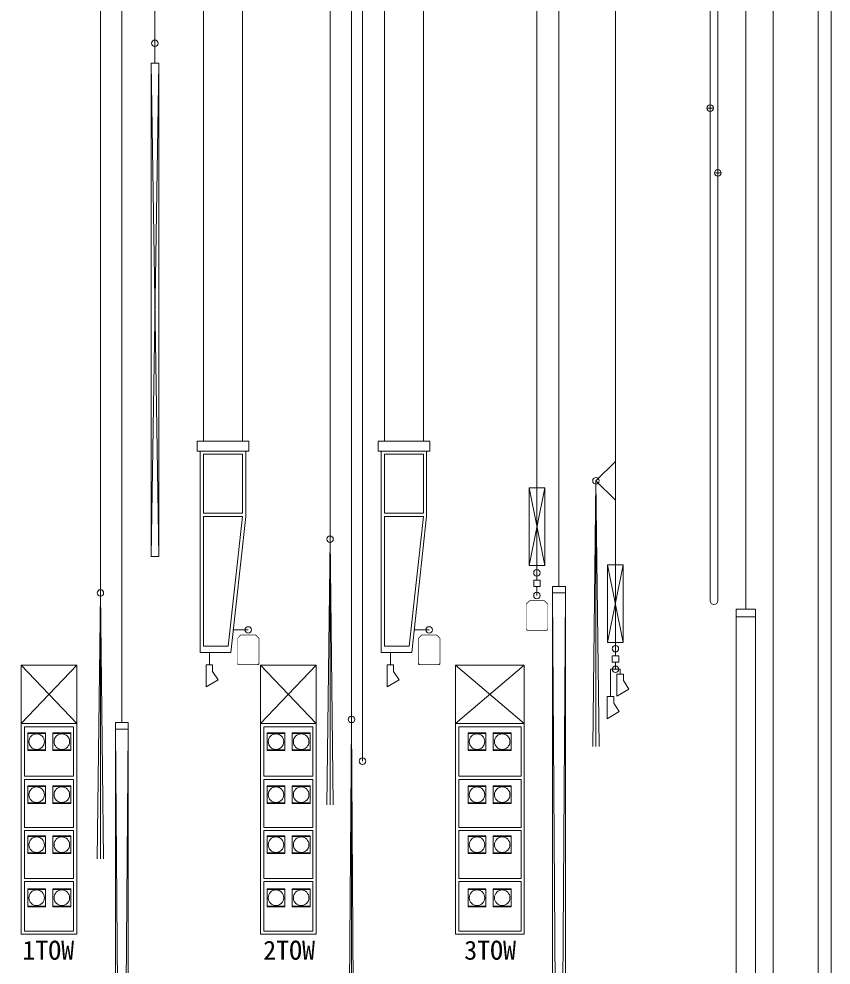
# Model space of a CAD drawing. Units: millimetres, scale not verified. Extents: x -35188 to 29201, y -22933 to 25193.
# Drawn here: x 14479 to 27001, y -3754 to 10844 of the extents above; entities that cross this region are included whole.
import ezdxf
from ezdxf.enums import TextEntityAlignment as Align

# ---------------------------------------------------------------- set-up
doc = ezdxf.new("R2010")
doc.units = ezdxf.units.MM
doc.header["$LTSCALE"] = 200
for name, color, linetype, lineweight in [('0-0', 7, 'Continuous', 9), ('0-1', 7, 'Continuous', 9), ('0-3', 7, 'Continuous', 9), ('0-4', 7, 'Continuous', 9), ('0-D', 7, 'Continuous', 18)]:
    doc.layers.add(name, color=color, linetype=linetype, lineweight=lineweight)
doc.styles.add('ＭＳ ゴシック', font='')
doc.styles.get('ＭＳ ゴシック').set_extended_font_data('MS Gothic')

# ---------------------------------------------------------------- blocks, each defined once
blk = doc.blocks.new('C8')
at = {"layer": '0-D'}
for p, q in [((-324.3, 383.8), (-324.3, -396.2)), ((305.7, 403.8), (-304.3, 403.8)), ((325.7, -396.2), (325.7, 383.8)), ((-324.3, -396.2), (-224.3, -496.2)), ((-224.3, -496.2), (225.7, -496.2)), ((225.7, -496.2), (325.7, -396.2))]:
    blk.add_line(p, q, dxfattribs=at)
for centre, start, end in [((-304.3, 383.8), 90, 180), ((-304.3, 383.8), 90, 180), ((305.7, 383.8), 0, 90), ((305.7, 383.8), 0, 90)]:
    blk.add_arc(centre, 20, start, end, dxfattribs=at)
for points in [[(-324.3, 383.8), (-324.3, -396.2), (-324.3, -396.2)], [(305.7, 403.8), (-304.3, 403.8), (-304.3, 403.8)], [(325.7, -396.2), (325.7, 383.8), (325.7, 383.8)], [(-324.3, -396.2), (-224.3, -496.2), (-224.3, -496.2)], [(-224.3, -496.2), (225.7, -496.2), (225.7, -496.2)], [(225.7, -496.2), (325.7, -396.2), (325.7, -396.2)]]:
    blk.add_solid(points, dxfattribs=at)
blk.add_wipeout([(-224.3, -496.2), (225.7, -496.2), (-324.3, 383.8), (-324.3, -396.2)])
blk.add_wipeout([(225.7, -496.2), (325.7, -396.2), (-304.3, 403.8), (-324.3, 383.8)])
blk.add_wipeout([(325.7, -396.2), (325.7, 383.8), (305.7, 403.8), (-304.3, 403.8)])
for points in [[(-304.3, 403.8, 0.41421), (-324.3, 383.8)], [(325.7, 383.8, 0.41421), (305.7, 403.8)]]:
    blk.add_hatch(color=256, dxfattribs=at).paths.add_polyline_path(points)
for centre, start, end in [((-304.3, 383.8), 90, 180), ((305.7, 383.8), 0, 90)]:
    blk.add_arc(centre, 20, start, end, dxfattribs=at)
for points in [[(-324.3, 383.8), (-324.3, -396.2), (-324.3, -396.2)], [(305.7, 403.8), (-304.3, 403.8), (-304.3, 403.8)], [(325.7, -396.2), (325.7, 383.8), (325.7, 383.8)], [(-324.3, -396.2), (-224.3, -496.2), (-224.3, -496.2)], [(-224.3, -496.2), (225.7, -496.2), (225.7, -496.2)], [(225.7, -496.2), (325.7, -396.2), (325.7, -396.2)]]:
    blk.add_solid(points, dxfattribs=at)

msp = doc.modelspace()

# ---------------------------------------------------------------- linework, layer by layer
at = {"layer": '0-0'}
for p, q in [((26800.8, -12947.2), (26800.8, 14467.2)), ((26109.8, -12732.8), (26109.8, 14417.2))]:
    msp.add_line(p, q, dxfattribs=at)
at = {"layer": '0-1'}
for p, q in [((15735.8, 1987.2), (15735.8, 22205)), ((19275.8, 2817.2), (19275.8, 22205)), ((19775.8, -607.8), (19775.8, 22205)), ((23675.8, 1018.7), (23675.8, 22205)), ((25685.8, 1737.3), (25685.8, 22205)), ((16065.8, -11.7), (16065.8, 19942.3)), ((16575.8, 10159.2), (16575.8, 19942.3)), ((19605.8, -11.7), (19605.8, 19942.3)), ((22805.8, 2088.3), (22805.8, 19942.3)), ((25135.8, 1867.5), (25135.8, 19942.3)), ((25255.8, 1867.5), (25255.8, 19942.3)), ((16515.8, 10159.2), (16515.8, 2549.2)), ((16635.8, 2549.2), (16515.8, 10159.2)), ((16635.8, 10159.2), (16515.8, 2549.2)), ((16635.8, 10159.2), (16515.8, 10159.2)), ((25185.8, 9467.5), (25086.7, 9467.5)), ((25305.8, 8467.5), (25220.7, 8467.5)), ((23375.8, 3717.5), (23675.8, 4017.5)), ((23375.8, 3717.5), (23675.8, 3417.5)), ((23375.8, 3717.5), (23375.8, -382.5)), ((19275.8, 2817.2), (19275.8, -1282.8)), ((15735.8, 1987.2), (15735.8, -2112.8)), ((22705.8, 1988.3), (22705.8, -12685)), ((22805.8, -12685), (22705.8, 1988.3)), ((22905.8, 1988.3), (22805.8, -12685)), ((22905.8, 1988.3), (22905.8, -12685)), ((25535.8, 1617.3), (25535.8, 1737.3)), ((25535.8, -12661.4), (25535.8, 1617.3)), ((23626.9, 1018.7), (23626.9, 918.7)), ((23726.9, 1018.7), (23626.9, 1018.7)), ((23626.9, 918.7), (23726.9, 918.7)), ((23675.8, 809.3), (23675.8, 918.7)), ((23726.9, 918.7), (23726.9, 1018.7)), ((23675.8, 809.3), (23748.5, 809.3)), ((23698.4, 735.1), (23798.4, 735.1)), ((23698.4, 735.1), (23698.4, 395.1)), ((23748.5, 809.3), (23748.5, 737.7)), ((23698.4, 395.1), (23883.4, 505.1)), ((23550.2, 387.5), (23650.2, 387.5)), ((23550.2, 387.5), (23550.2, 47.5)), ((23550.2, 47.5), (23735.2, 157.5)), ((16065.8, -12685), (15965.8, -111.7)), ((15965.8, -111.7), (15965.8, -12685)), ((16165.8, -111.7), (16065.8, -12685)), ((16165.8, -111.7), (16165.8, -12685)), ((19605.8, -11.7), (19513.7, -12685)), ((19605.8, -11.7), (19605.8, -12685)), ((19605.8, -13.2), (19693.2, -12685))]:
    msp.add_line(p, q, dxfattribs=at)
for points in [[(16635.8, 10159.2), (16635.8, 2549.2), (16515.8, 2549.2)], [(23425.8, -382.5), (23375.8, 3717.5), (23325.8, -382.5)], [(19325.8, -1282.8), (19275.8, 2817.2), (19225.8, -1282.8)], [(15785.8, -2112.8), (15735.8, 1987.2), (15685.8, -2112.8)], [(25835.8, 1617.3), (25835.8, 1737.3), (25535.8, 1737.3)], [(25535.8, 1617.3), (25835.8, 1617.3), (25835.8, -12282.8)], [(23675.8, 809.3), (23600.7, 809.3), (23600.7, 397)], [(23798.4, 735.1), (23798.4, 635.1), (23883.4, 505.1)], [(23650.2, 387.5), (23650.2, 287.5), (23735.2, 157.5)]]:
    msp.add_lwpolyline(points, dxfattribs=at)
for points in [[(22805.8, 2088.3), (22705.8, 2088.3), (22705.8, 1988.3), (22905.8, 1988.3), (22905.8, 2088.3)], [(16065.8, -11.7), (15965.8, -11.7), (15965.8, -111.7), (16165.8, -111.7), (16165.8, -11.7)]]:
    msp.add_lwpolyline(points, close=True, dxfattribs=at)
for centre in [(16575.8, 10467.2), (25135.8, 9467.5), (25255.8, 8467.5), (23375.8, 3717.5), (19275.8, 2817.2), (15735.8, 1987.2), (23675.8, 1127.5), (23675.8, 809.3), (19606.1, 36.8), (19775.8, -607.8)]:
    msp.add_circle(centre, 50, dxfattribs=at)
msp.add_arc((25195.8, 1867.5), 60, 180, 0, dxfattribs=at)
at = {"layer": '0-3'}
for p, q in [((22465.8, 2184.5), (22465.8, 22205)), ((17325.8, 4327.2), (17325.8, 19942.3)), ((17925.8, 4327.2), (17925.8, 19942.3)), ((20115.8, 4327.2), (20115.8, 19942.3)), ((20715.8, 4327.2), (20715.8, 19942.3)), ((18025.8, 4327.2), (17225.8, 4327.2)), ((18025.8, 4327.2), (18025.8, 4177.2)), ((20815.8, 4327.2), (20015.8, 4327.2)), ((20815.8, 4327.2), (20815.8, 4177.2)), ((17275.8, 1067.2), (17275.8, 4177.2)), ((17325.8, 4127.2), (17925.8, 4127.2)), ((17325.8, 3217.2), (17325.8, 4127.2)), ((17975.8, 3167.2), (17975.8, 4177.2)), ((20065.8, 1067.2), (20065.8, 4177.2)), ((20115.8, 4127.2), (20715.8, 4127.2)), ((20115.8, 3217.2), (20115.8, 4127.2)), ((20765.8, 3167.2), (20765.8, 4177.2)), ((22586, 2411.4), (22346, 3611.4)), ((22586, 3611.4), (22346, 2411.4)), ((17325.8, 3167.2), (17925.5, 3167.2)), ((17325.8, 1167.2), (17325.8, 3167.2)), ((17745.8, 1067.2), (17975.8, 3167.2)), ((20115.8, 3167.2), (20715.5, 3167.2)), ((20115.8, 1167.2), (20115.8, 3167.2)), ((20535.8, 1067.2), (20765.8, 3167.2)), ((23795.8, 1221.6), (23555.8, 2421.6)), ((23795.8, 2421.6), (23555.8, 1221.6)), ((22415.8, 2184.5), (22415.8, 2084.5)), ((22415.8, 2084.5), (22515.8, 2084.5)), ((22465.8, 1947.2), (22465.8, 2084.5)), ((18015.8, 1417.2), (17778.7, 1417.2)), ((20805.8, 1417.2), (20568.7, 1417.2)), ((17275.8, 1067.2), (17745.8, 1067.2)), ((17325.8, 1167.2), (17706.5, 1167.2)), ((17415.8, 877.2), (17415.8, 1067.2)), ((20065.8, 1067.2), (20535.8, 1067.2)), ((20205.8, 877.2), (20205.8, 1067.2)), ((17365.8, 877.2), (17465.8, 877.2)), ((17365.8, 877.2), (17365.8, 537.2)), ((20155.8, 877.2), (20255.8, 877.2)), ((20155.8, 877.2), (20155.8, 537.2)), ((17365.8, 537.2), (17550.8, 647.2)), ((20155.8, 537.2), (20340.8, 647.2))]:
    msp.add_line(p, q, dxfattribs=at)
for points in [[(17225.8, 4327.2), (17225.8, 4177.2), (18025.8, 4177.2)], [(20015.8, 4327.2), (20015.8, 4177.2), (20815.8, 4177.2)], [(17325.8, 3217.2), (17925.8, 3217.2), (17925.8, 4127.2)], [(20115.8, 3217.2), (20715.8, 3217.2), (20715.8, 4127.2)], [(22515.8, 2084.5), (22515.8, 2184.5), (22415.8, 2184.5)], [(17465.8, 877.2), (17465.8, 777.2), (17550.8, 647.2)], [(20255.8, 877.2), (20255.8, 777.2), (20340.8, 647.2)]]:
    msp.add_lwpolyline(points, dxfattribs=at)
for points in [[(22346, 2411.4), (22586, 2411.4), (22586, 3611.4), (22346, 3611.4)], [(23555.8, 1221.6), (23795.8, 1221.6), (23795.8, 2421.6), (23555.8, 2421.6)]]:
    msp.add_lwpolyline(points, close=True, dxfattribs=at)
for centre in [(22465.8, 2297.2), (22465.8, 1947.2), (18015.8, 1417.2), (20805.8, 1417.2)]:
    msp.add_circle(centre, 50, dxfattribs=at)
at = {"layer": '0-4'}
for p, q in [((14515.8, -28.8), (14515.8, 871.2)), ((15372.8, 871.2), (14515.8, -28.8)), ((21210.8, -28.8), (21210.8, 871.2)), ((22270.8, 871.2), (21210.8, -28.8)), ((14515.8, -3278.8), (14515.8, -28.8)), ((14515.8, -28.8), (15372.8, -28.8)), ((14565.8, -841.3), (14565.8, -78.8)), ((14565.8, -78.8), (15322.8, -78.8)), ((15322.8, -841.3), (15322.8, -78.8)), ((18205.8, -3278.8), (18205.8, -28.8)), ((18205.8, -28.8), (19062.8, -28.8)), ((18255.8, -841.3), (18255.8, -78.8)), ((18255.8, -78.8), (19012.8, -78.8)), ((19012.8, -841.3), (19012.8, -78.8)), ((21210.8, -28.8), (22270.8, -28.8)), ((21210.8, -3278.8), (21210.8, -28.8)), ((21260.8, -78.8), (22220.8, -78.8)), ((21260.8, -841.3), (21260.8, -78.8)), ((22220.8, -841.3), (22220.8, -78.8)), ((22270.8, -3278.8), (22270.8, -28.8)), ((14890, -179.1), (14615, -179.1)), ((15278.4, -179.1), (15003.4, -179.1)), ((18580, -179.1), (18305, -179.1)), ((18968.4, -179.1), (18693.4, -179.1)), ((21679.5, -179.1), (21404.5, -179.1)), ((22067.8, -179.1), (21792.8, -179.1)), ((14615, -434.1), (14890, -434.1)), ((15003.4, -434.1), (15278.4, -434.1)), ((18305, -434.1), (18580, -434.1)), ((18693.4, -434.1), (18968.4, -434.1)), ((21404.5, -434.1), (21679.5, -434.1)), ((21792.8, -434.1), (22067.8, -434.1)), ((14565.8, -841.3), (15322.8, -841.3)), ((18255.8, -841.3), (19012.8, -841.3)), ((21260.8, -841.3), (22220.8, -841.3)), ((14565.8, -1628.8), (14565.8, -891.3)), ((14565.8, -891.3), (15322.8, -891.3)), ((14890, -997.6), (14615, -997.6)), ((15278.4, -997.6), (15003.4, -997.6)), ((18255.8, -1628.8), (18255.8, -891.3)), ((18255.8, -891.3), (19012.8, -891.3)), ((18580, -997.6), (18305, -997.6)), ((18968.4, -997.6), (18693.4, -997.6)), ((21260.8, -891.3), (22220.8, -891.3)), ((21260.8, -1628.8), (21260.8, -891.3)), ((21679.5, -997.6), (21404.5, -997.6)), ((22067.8, -997.6), (21792.8, -997.6)), ((22220.8, -1628.8), (22220.8, -891.3)), ((14615, -1252.6), (14890, -1252.6)), ((15003.4, -1252.6), (15278.4, -1252.6)), ((18305, -1252.6), (18580, -1252.6)), ((18693.4, -1252.6), (18968.4, -1252.6)), ((21404.5, -1252.6), (21679.5, -1252.6)), ((21792.8, -1252.6), (22067.8, -1252.6)), ((14565.8, -2416.3), (14565.8, -1678.8)), ((14565.8, -1678.8), (15322.8, -1678.8)), ((18255.8, -2416.3), (18255.8, -1678.8)), ((18255.8, -1678.8), (19012.8, -1678.8)), ((21260.8, -1628.8), (22220.8, -1628.8)), ((21260.8, -1678.8), (22220.8, -1678.8)), ((21260.8, -2416.3), (21260.8, -1678.8)), ((22220.8, -2416.3), (22220.8, -1678.8)), ((14890, -1769.3), (14615, -1769.3)), ((15278.4, -1769.3), (15003.4, -1769.3)), ((18580, -1769.3), (18305, -1769.3)), ((18968.4, -1769.3), (18693.4, -1769.3)), ((21679.5, -1769.3), (21404.5, -1769.3)), ((22067.8, -1769.3), (21792.8, -1769.3)), ((14615, -2024.3), (14890, -2024.3)), ((15003.4, -2024.3), (15278.4, -2024.3)), ((18305, -2024.3), (18580, -2024.3)), ((18693.4, -2024.3), (18968.4, -2024.3)), ((21404.5, -2024.3), (21679.5, -2024.3)), ((21792.8, -2024.3), (22067.8, -2024.3)), ((14565.8, -3228.8), (14565.8, -2466.3)), ((14565.8, -2466.3), (15322.8, -2466.3)), ((18255.8, -3228.8), (18255.8, -2466.3)), ((18255.8, -2466.3), (19012.8, -2466.3)), ((21260.8, -2416.3), (22220.8, -2416.3)), ((21260.8, -2466.3), (22220.8, -2466.3)), ((21260.8, -3228.8), (21260.8, -2466.3)), ((22220.8, -3228.8), (22220.8, -2466.3)), ((14890, -2587.9), (14615, -2587.9)), ((15278.4, -2587.9), (15003.4, -2587.9)), ((18580, -2587.9), (18305, -2587.9)), ((18968.4, -2587.9), (18693.4, -2587.9)), ((21679.5, -2587.9), (21404.5, -2587.9)), ((22067.8, -2587.9), (21792.8, -2587.9)), ((14615, -2842.9), (14890, -2842.9)), ((15003.4, -2842.9), (15278.4, -2842.9)), ((18305, -2842.9), (18580, -2842.9)), ((18693.4, -2842.9), (18968.4, -2842.9)), ((21404.5, -2842.9), (21679.5, -2842.9)), ((21792.8, -2842.9), (22067.8, -2842.9)), ((21210.8, -3278.8), (22270.8, -3278.8)), ((21260.8, -3228.8), (22220.8, -3228.8))]:
    msp.add_line(p, q, dxfattribs=at)
for points in [[(15372.8, -28.8), (15372.8, 871.2), (14515.8, 871.2)], [(22270.8, -28.8), (22270.8, 871.2), (21210.8, 871.2)], [(14615, -444.1), (14890, -444.1), (14890, -169.1), (14615, -169.1)], [(15003.4, -444.1), (15278.4, -444.1), (15278.4, -169.1), (15003.4, -169.1)], [(18305, -444.1), (18580, -444.1), (18580, -169.1), (18305, -169.1)], [(18693.4, -444.1), (18968.4, -444.1), (18968.4, -169.1), (18693.4, -169.1)], [(21404.5, -444.1), (21679.5, -444.1), (21679.5, -169.1), (21404.5, -169.1)], [(21792.8, -444.1), (22067.8, -444.1), (22067.8, -169.1), (21792.8, -169.1)], [(14615, -1262.6), (14890, -1262.6), (14890, -987.6), (14615, -987.6)], [(15003.4, -1262.6), (15278.4, -1262.6), (15278.4, -987.6), (15003.4, -987.6)], [(18305, -1262.6), (18580, -1262.6), (18580, -987.6), (18305, -987.6)], [(18693.4, -1262.6), (18968.4, -1262.6), (18968.4, -987.6), (18693.4, -987.6)], [(21404.5, -1262.6), (21679.5, -1262.6), (21679.5, -987.6), (21404.5, -987.6)], [(21792.8, -1262.6), (22067.8, -1262.6), (22067.8, -987.6), (21792.8, -987.6)], [(14615, -2034.3), (14890, -2034.3), (14890, -1759.3), (14615, -1759.3)], [(15003.4, -2034.3), (15278.4, -2034.3), (15278.4, -1759.3), (15003.4, -1759.3)], [(18305, -2034.3), (18580, -2034.3), (18580, -1759.3), (18305, -1759.3)], [(18693.4, -2034.3), (18968.4, -2034.3), (18968.4, -1759.3), (18693.4, -1759.3)], [(21404.5, -2034.3), (21679.5, -2034.3), (21679.5, -1759.3), (21404.5, -1759.3)], [(21792.8, -2034.3), (22067.8, -2034.3), (22067.8, -1759.3), (21792.8, -1759.3)], [(14615, -2852.9), (14890, -2852.9), (14890, -2577.9), (14615, -2577.9)], [(15003.4, -2852.9), (15278.4, -2852.9), (15278.4, -2577.9), (15003.4, -2577.9)], [(18305, -2852.9), (18580, -2852.9), (18580, -2577.9), (18305, -2577.9)], [(18693.4, -2852.9), (18968.4, -2852.9), (18968.4, -2577.9), (18693.4, -2577.9)], [(21404.5, -2852.9), (21679.5, -2852.9), (21679.5, -2577.9), (21404.5, -2577.9)], [(21792.8, -2852.9), (22067.8, -2852.9), (22067.8, -2577.9), (21792.8, -2577.9)]]:
    msp.add_lwpolyline(points, close=True, dxfattribs=at)
for points in [[(14515.8, -3278.8), (15372.8, -3278.8), (15372.8, -28.8)], [(18205.8, -3278.8), (19062.8, -3278.8), (19062.8, -28.8)], [(14565.8, -1628.8), (15322.8, -1628.8), (15322.8, -891.3)], [(18255.8, -1628.8), (19012.8, -1628.8), (19012.8, -891.3)], [(14565.8, -2416.3), (15322.8, -2416.3), (15322.8, -1678.8)], [(18255.8, -2416.3), (19012.8, -2416.3), (19012.8, -1678.8)], [(14565.8, -3228.8), (15322.8, -3228.8), (15322.8, -2466.3)], [(18255.8, -3228.8), (19012.8, -3228.8), (19012.8, -2466.3)]]:
    msp.add_lwpolyline(points, dxfattribs=at)
for centre in [(14752.5, -306.6), (15140.9, -306.6), (18442.5, -306.6), (18830.9, -306.6), (21542, -306.6), (21930.3, -306.6), (14752.5, -1125.1), (15140.9, -1125.1), (18442.5, -1125.1), (18830.9, -1125.1), (21542, -1125.1), (21930.3, -1125.1), (14752.5, -1896.8), (15140.9, -1896.8), (18442.5, -1896.8), (18830.9, -1896.8), (21542, -1896.8), (21930.3, -1896.8), (14752.5, -2715.4), (15140.9, -2715.4), (18442.5, -2715.4), (18830.9, -2715.4), (21542, -2715.4), (21930.3, -2715.4)]:
    msp.add_circle(centre, 120, dxfattribs=at)

# ---------------------------------------------------------------- texts
at = {"layer": '0-4', "style": 'ＭＳ ゴシック'}
for s, p in [('1TOW', (14532.5, -3759)), ('2TOW', (18246.6, -3759)), ('3TOW', (21345.3, -3759))]:
    msp.add_text(s, height=293.3, dxfattribs=at).set_placement(p, align=Align.BOTTOM_LEFT)

# ---------------------------------------------------------------- next in the draw order: block references
at = {"layer": '0-3', "xscale": 0.5, "yscale": 0.5, "rotation": 180}
for p in [(22467.4, 1615.5), (18015, 1087.6), (20804.7, 1087.6)]:
    msp.add_blockref('C8', p, dxfattribs=at)

# ---------------------------------------------------------------- next in the draw order: linework, layer by layer
at = {"layer": '0-0'}
msp.add_lwpolyline([(27000.8, -9032.8), (27000.8, 19107.2), (7399.8, 19107.2)], dxfattribs=at)
at = {"layer": '0-3'}
msp.add_line((17706.5, 1167.2), (17925.5, 3167.2), dxfattribs=at)
msp.add_lwpolyline([(20115.8, 1167.2), (20496.5, 1167.2), (20715.5, 3167.2)], dxfattribs=at)
at = {"layer": '0-4'}
for p, q in [((18205.8, -28.8), (18205.8, 871.2)), ((19062.8, 871.2), (18205.8, -28.8))]:
    msp.add_line(p, q, dxfattribs=at)
msp.add_lwpolyline([(19062.8, -28.8), (19062.8, 871.2), (18205.8, 871.2)], close=True, dxfattribs=at)

doc.saveas('drawing.dxf')
